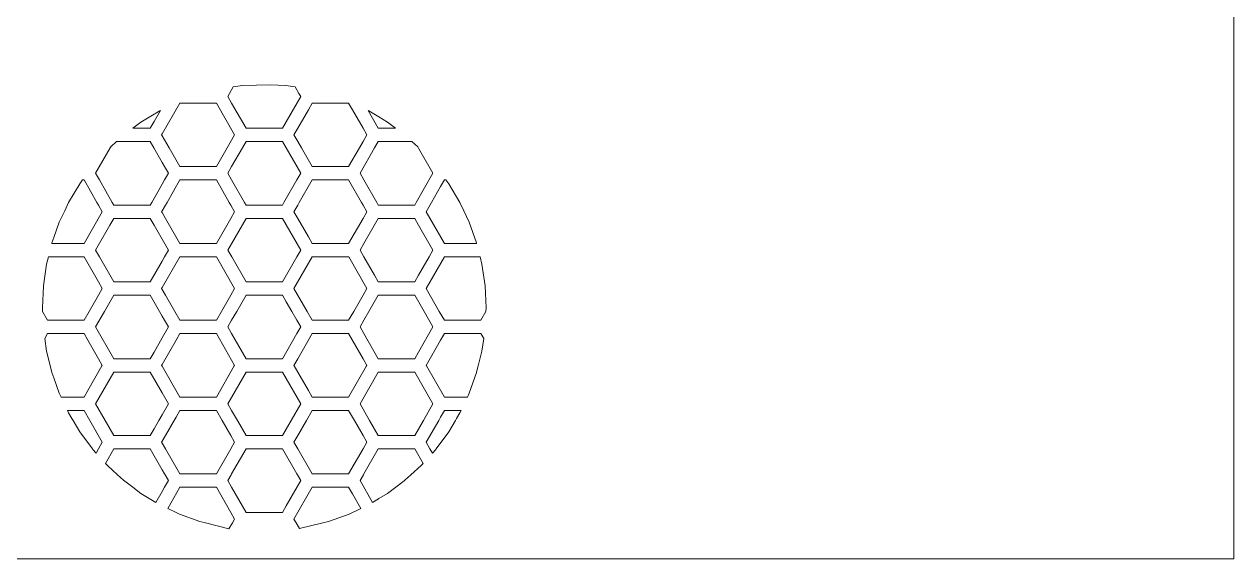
# Model space of a CAD drawing. Header units: millimetres. Extents: x -685 to 442, y -246 to 853.
# Drawn here: x -37.4 to 442.4, y -246 to -34.1 of the extents above; entities that cross this region are included whole.
import ezdxf

# ---------------------------------------------------------------- set-up
doc = ezdxf.new("R2010")
doc.units = ezdxf.units.MM
doc.header["$MEASUREMENT"] = 0
doc.layers.add('Layer 1', color=7, linetype='Continuous')

# ---------------------------------------------------------------- blocks, each defined once
blk = doc.blocks.new('block 326')
at = {"layer": 'Layer 1', "lineweight": 0}
for points in [[(70.09, -59), (71.55, -61.55), (72.24, -62.76), (65.01, -75.35), (60.27, -75.35), (50.55, -75.35), (44.84, -65.4), (43.32, -62.76), (44.02, -61.55), (45.48, -59), (49.16, -58.45), (60.27, -58.15)], [(60.27, -58.15), (66.41, -58.45), (70.09, -59)], [(46.01, -77.99), (43.04, -83.16), (38.78, -90.58), (24.32, -90.58), (20.06, -83.16), (17.3, -78.35), (17.09, -77.99), (17.3, -77.63), (24.32, -65.4), (38.78, -65.4), (46.01, -77.99)], [(69.56, -77.99), (71.07, -75.35), (75.27, -68.03), (76.79, -65.4), (91.25, -65.4), (92.76, -68.03), (96.96, -75.35), (98.47, -77.99), (96.96, -80.63), (95.51, -83.16), (91.25, -90.58), (76.79, -90.58), (72.53, -83.16), (71.07, -80.63), (69.56, -77.99)], [(8.89, -72.94), (12.83, -70.57), (16.3, -68.48), (16.57, -68.35), (14.06, -72.71), (12.55, -75.35), (5.66, -75.35), (8.89, -72.94)], [(109.9, -75.35), (103.24, -75.35), (103.02, -75.35), (99, -68.35), (99.27, -68.48), (103.24, -70.87), (106.67, -72.94), (109.9, -75.35)], [(19.78, -93.22), (18.27, -95.86), (17.3, -97.54), (13.15, -104.77), (12.55, -105.81), (-1.91, -105.81), (-2.51, -104.77), (-7.62, -95.86), (-9.14, -93.22), (-3.36, -83.16), (-3.13, -82.75), (-0.8, -80.63), (1.12, -80.63), (9.52, -80.63), (12.55, -80.63), (14, -83.16), (17.3, -88.9), (18.27, -90.58), (19.78, -93.22)], [(65.01, -105.81), (60.27, -105.81), (50.55, -105.81), (49.95, -104.77), (44.84, -95.86), (43.32, -93.22), (44.84, -90.58), (49.1, -83.16), (50.55, -80.63), (53.58, -80.63), (60.27, -80.63), (65.01, -80.63), (66.47, -83.16), (72.24, -93.22), (70.73, -95.86), (65.61, -104.77), (65.01, -105.81)], [(124.71, -93.22), (118.08, -104.77), (117.48, -105.81), (103.24, -105.81), (103.02, -105.81), (102.42, -104.77), (97.3, -95.86), (95.79, -93.22), (101.56, -83.16), (103.02, -80.63), (103.24, -80.63), (114.45, -80.63), (116.36, -80.63), (118.7, -82.75), (118.99, -83.27), (124.71, -93.22)], [(-15.39, -97.36), (-14.28, -95.86), (-13.68, -95.86), (-8.57, -104.77), (-7.97, -105.81), (-6.45, -108.45), (-13.68, -121.04), (-21.36, -121.04), (-25.67, -121.04), (-26.48, -121.04), (-26.43, -120.84), (-25.67, -118.72), (-23.52, -112.66), (-21.36, -108.07), (-19.83, -104.81), (-19.8, -104.77), (-15.39, -97.36)], [(38.78, -95.86), (43.9, -104.77), (44.5, -105.81), (46.01, -108.45), (44.5, -111.09), (38.78, -121.04), (24.32, -121.04), (18.61, -111.09), (17.3, -108.81), (17.09, -108.45), (17.3, -108.09), (18.61, -105.81), (19.21, -104.77), (24.32, -95.86), (38.78, -95.86)], [(91.25, -95.86), (96.36, -104.77), (96.96, -105.81), (98.47, -108.45), (96.96, -111.09), (91.25, -121.04), (81.76, -121.04), (79.82, -121.04), (76.79, -121.04), (75.27, -118.41), (71.07, -111.09), (69.56, -108.45), (71.07, -105.81), (71.67, -104.77), (76.79, -95.86), (79.82, -95.86), (88.22, -95.86), (91.25, -95.86)], [(130.95, -97.36), (135.37, -104.77), (135.39, -104.81), (136.93, -108.07), (139.08, -112.66), (141.99, -120.84), (142.04, -121.04), (136.93, -121.04), (129.25, -121.04), (122.02, -108.45), (124.13, -104.77), (127.73, -98.5), (129.25, -95.86), (129.84, -95.86), (130.95, -97.36)], [(12.55, -111.09), (14.06, -113.73), (17.3, -119.36), (19.78, -123.68), (18.27, -126.32), (18.23, -126.38), (17.3, -128.01), (12.55, -136.27), (-1.91, -136.27), (-7.59, -126.38), (-7.62, -126.32), (-9.14, -123.68), (-3.42, -113.73), (-1.91, -111.09), (12.55, -111.09)], [(65.01, -136.27), (60.27, -136.27), (50.55, -136.27), (44.87, -126.38), (43.32, -123.68), (50.55, -111.09), (60.27, -111.09), (65.01, -111.09), (72.24, -123.68), (70.7, -126.38), (65.01, -136.27)], [(124.71, -123.68), (123.16, -126.38), (118.99, -133.64), (117.48, -136.27), (114.45, -136.27), (103.24, -136.27), (103.02, -136.27), (101.5, -133.64), (97.34, -126.38), (95.79, -123.68), (97.3, -121.04), (103.02, -111.09), (103.24, -111.09), (114.45, -111.09), (117.48, -111.09), (118.99, -113.73), (124.71, -123.68)], [(-27.79, -126.32), (-27, -126.32), (-25.67, -126.32), (-21.36, -126.32), (-16.71, -126.32), (-13.68, -126.32), (-13.65, -126.38), (-7.97, -136.27), (-6.45, -138.91), (-7.97, -141.55), (-11.66, -147.98), (-13.68, -151.51), (-16.71, -151.51), (-21.36, -151.51), (-25.67, -151.51), (-27, -151.51), (-28.14, -151.51), (-30.14, -148.02), (-30.15, -147.98), (-30.22, -146.53), (-29.79, -137.85), (-28.53, -129.26), (-27.79, -126.32)], [(38.78, -126.32), (38.81, -126.38), (46.01, -138.91), (44.5, -141.55), (40.8, -147.98), (38.78, -151.51), (24.32, -151.51), (22.3, -147.98), (18.61, -141.55), (17.3, -139.27), (17.09, -138.91), (17.3, -138.56), (24.29, -126.38), (24.32, -126.32), (27.35, -126.32), (35.75, -126.32), (38.78, -126.32)], [(91.25, -126.32), (91.28, -126.38), (98.47, -138.91), (96.96, -141.55), (93.27, -147.98), (91.25, -151.51), (76.79, -151.51), (74.76, -147.98), (69.56, -138.91), (76.75, -126.38), (76.79, -126.32), (81.76, -126.32), (91.25, -126.32)], [(129.25, -151.51), (127.23, -147.98), (122.02, -138.91), (129.22, -126.38), (129.25, -126.32), (132.28, -126.32), (136.93, -126.32), (140.68, -126.32), (142.56, -126.32), (143.36, -126.32), (143.37, -126.38), (144.09, -129.26), (145.36, -137.85), (145.78, -146.53), (145.71, -147.98), (145.71, -148.02), (143.71, -151.51), (142.56, -151.51), (140.68, -151.51), (136.93, -151.51), (132.28, -151.51), (129.25, -151.51)], [(12.55, -141.55), (16.24, -147.98), (17.3, -149.82), (18.27, -151.51), (19.78, -154.14), (17.3, -158.47), (14.06, -164.1), (12.55, -166.74), (-1.91, -166.74), (-9.14, -154.14), (-5.6, -147.98), (-1.91, -141.55), (9.52, -141.55), (12.55, -141.55)], [(65.01, -166.74), (60.27, -166.74), (50.55, -166.74), (44.84, -156.78), (43.32, -154.14), (44.84, -151.51), (46.86, -147.98), (50.55, -141.55), (53.58, -141.55), (60.27, -141.55), (61.99, -141.55), (65.01, -141.55), (66.53, -144.19), (68.71, -147.98), (70.73, -151.51), (72.24, -154.14), (70.73, -156.78), (65.01, -166.74)], [(117.48, -141.55), (121.17, -147.98), (124.71, -154.14), (118.99, -164.1), (117.48, -166.74), (103.24, -166.74), (103.02, -166.74), (97.3, -156.78), (95.79, -154.14), (97.3, -151.51), (99.33, -147.98), (103.02, -141.55), (103.24, -141.55), (117.48, -141.55)], [(-28.14, -156.78), (-27, -156.78), (-25.67, -156.78), (-21.36, -156.78), (-13.68, -156.78), (-12.17, -159.42), (-7.97, -166.74), (-6.45, -169.37), (-6.58, -169.59), (-12.17, -179.33), (-13.68, -181.97), (-21.36, -181.97), (-22.78, -181.97), (-23.52, -180.39), (-25.67, -174.33), (-26.43, -172.22), (-27, -169.92), (-28.53, -163.79), (-29.27, -158.75), (-28.14, -156.78)], [(46.01, -169.37), (45.89, -169.59), (38.78, -181.97), (24.32, -181.97), (17.3, -169.73), (17.22, -169.59), (17.09, -169.37), (17.3, -169.02), (22.81, -159.42), (24.32, -156.78), (38.78, -156.78), (46.01, -169.37)], [(98.47, -169.37), (98.35, -169.59), (91.25, -181.97), (76.79, -181.97), (75.27, -179.33), (71.07, -172.01), (69.68, -169.59), (69.56, -169.37), (71.07, -166.74), (76.79, -156.78), (91.25, -156.78), (96.96, -166.74), (98.47, -169.37)], [(129.25, -156.78), (136.93, -156.78), (142.56, -156.78), (143.71, -156.78), (144.84, -158.75), (144.09, -163.79), (142.65, -169.59), (142.56, -169.92), (141.99, -172.22), (139.08, -180.39), (138.34, -181.97), (136.93, -181.97), (129.25, -181.97), (122.15, -169.59), (122.02, -169.37), (127.73, -159.42), (129.25, -156.78)], [(19.78, -184.6), (17.3, -188.93), (15.99, -191.2), (14.06, -194.56), (12.55, -197.2), (-1.91, -197.2), (-5.35, -191.2), (-9.14, -184.6), (-1.91, -172.01), (12.55, -172.01), (17.3, -180.28), (19.78, -184.6)], [(72.24, -184.6), (68.46, -191.2), (65.01, -197.2), (60.27, -197.2), (50.55, -197.2), (47.11, -191.2), (44.84, -187.24), (43.32, -184.6), (50.55, -172.01), (60.27, -172.01), (65.01, -172.01), (72.24, -184.6)], [(124.71, -184.6), (120.92, -191.2), (117.48, -197.2), (103.24, -197.2), (103.02, -197.2), (99.57, -191.2), (95.79, -184.6), (103.02, -172.01), (103.24, -172.01), (117.48, -172.01), (124.71, -184.6)], [(-13.68, -187.24), (-11.41, -191.2), (-6.45, -199.84), (-7.97, -202.47), (-8.92, -204.14), (-10.24, -202.67), (-10.39, -202.47), (-15.39, -195.69), (-18.07, -191.2), (-18.53, -190.42), (-19.83, -188.24), (-20.3, -187.24), (-16.71, -187.24), (-13.68, -187.24)], [(38.78, -187.24), (41.05, -191.2), (44.5, -197.2), (46.01, -199.84), (44.5, -202.47), (38.78, -212.43), (24.32, -212.43), (18.61, -202.47), (17.3, -200.19), (17.09, -199.84), (17.3, -199.48), (18.61, -197.2), (22.05, -191.2), (22.81, -189.88), (24.32, -187.24), (27.35, -187.24), (35.75, -187.24), (38.78, -187.24)], [(69.56, -199.84), (71.07, -197.2), (74.52, -191.2), (76.79, -187.24), (79.82, -187.24), (88.22, -187.24), (91.25, -187.24), (92.76, -189.88), (93.52, -191.2), (96.96, -197.2), (98.47, -199.84), (96.96, -202.47), (91.25, -212.43), (76.79, -212.43), (71.07, -202.47), (69.56, -199.84)], [(135.39, -188.24), (134.1, -190.41), (133.63, -191.2), (130.95, -195.69), (125.95, -202.47), (125.81, -202.67), (124.49, -204.13), (123.53, -202.47), (122.02, -199.84), (126.98, -191.2), (127.73, -189.88), (129.25, -187.24), (132.28, -187.24), (135.86, -187.24), (135.39, -188.24)], [(-5.22, -208.24), (-1.91, -202.47), (1.12, -202.47), (9.52, -202.47), (12.55, -202.47), (17.3, -210.74), (18.27, -212.43), (18.48, -212.81), (19.78, -215.06), (18.27, -217.7), (17.3, -219.39), (14.83, -223.69), (8.89, -220.11), (5.66, -217.7), (1.96, -214.94), (-0.38, -212.81), (-4.44, -209.1), (-5.22, -208.24)], [(65.01, -227.66), (60.27, -227.66), (50.55, -227.66), (44.84, -217.7), (43.32, -215.06), (44.62, -212.81), (44.84, -212.43), (50.55, -202.47), (60.27, -202.47), (65.01, -202.47), (70.73, -212.43), (70.95, -212.81), (72.24, -215.06), (66.53, -225.02), (65.01, -227.66)], [(120.01, -209.1), (115.95, -212.81), (113.61, -214.94), (113.33, -215.15), (106.67, -220.11), (103.24, -222.18), (103.08, -222.28), (100.74, -223.69), (95.79, -215.06), (97.09, -212.81), (97.3, -212.43), (103.02, -202.47), (103.24, -202.47), (114.45, -202.47), (117.48, -202.47), (120.79, -208.24), (120.01, -209.1)], [(43.73, -234.15), (34.52, -231.79), (32.24, -231.21), (24.11, -228.29), (22.78, -227.66), (19.5, -226.1), (24.32, -217.7), (38.78, -217.7), (44.5, -227.66), (46.01, -230.3), (45.15, -231.79), (43.73, -234.15)], [(71.75, -234.04), (70.41, -231.79), (69.56, -230.3), (76.79, -217.7), (91.25, -217.7), (92.76, -220.34), (96.06, -226.1), (91.46, -228.29), (87.35, -229.77), (83.33, -231.21), (81.05, -231.79), (71.75, -234.04)]]:
    blk.add_lwpolyline(points, dxfattribs=at)

msp = doc.modelspace()

# ---------------------------------------------------------------- linework, layer by layer
at = {"layer": 'Layer 1', "lineweight": 0}
msp.add_lwpolyline([(442.37, -246.04), (-637.63, -246.04), (-637.63, 813.96), (442.37, 813.96), (442.37, -246.04)], dxfattribs=at)

# ---------------------------------------------------------------- block references
at = {"layer": 'Layer 1'}
msp.add_blockref('block 326', (0, 0), dxfattribs=at)

doc.saveas('drawing.dxf')
